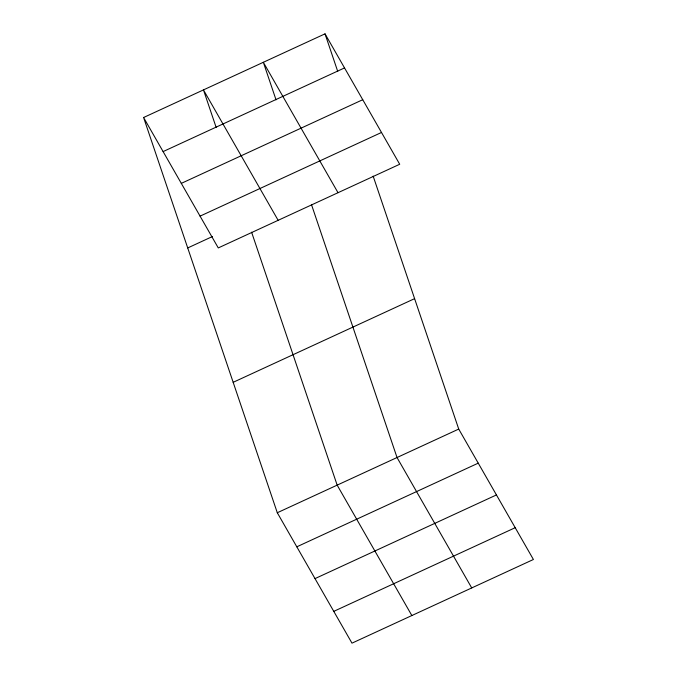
<?xml version="1.0" encoding="UTF-8"?>
<svg xmlns="http://www.w3.org/2000/svg" width="677" height="677" viewBox="0 0 677 677"><rect width="100%" height="100%" fill="white"/><g stroke="black" fill="none" stroke-linecap="round" stroke-linejoin="round"><path stroke-width="1.02" d="M143.592 117.51L325.019 33.85L399.709 164.257L218.273 247.926L143.592 117.51L277.291 512.743L351.981 643.15L533.408 559.49L458.727 429.074L373.154 176.13M163.106 151.589L344.534 67.92M181.309 183.374L362.745 99.714M200.07 216.132L381.498 132.472M187.715 247.943L212.417 236.544M233.167 382.319L414.603 298.65M277.291 512.743L458.727 429.074M296.805 546.813L478.233 463.153M315.008 578.607L496.444 494.938M333.769 611.356L515.205 527.696M338.018 192.708L263.336 62.292L276.038 99.841M278.145 220.313L203.464 89.906L216.166 127.454M471.725 587.932L397.035 457.525L311.471 204.581M411.853 615.537L337.163 485.13L251.599 232.186M325.019 33.85L337.721 71.398"/></g></svg>
